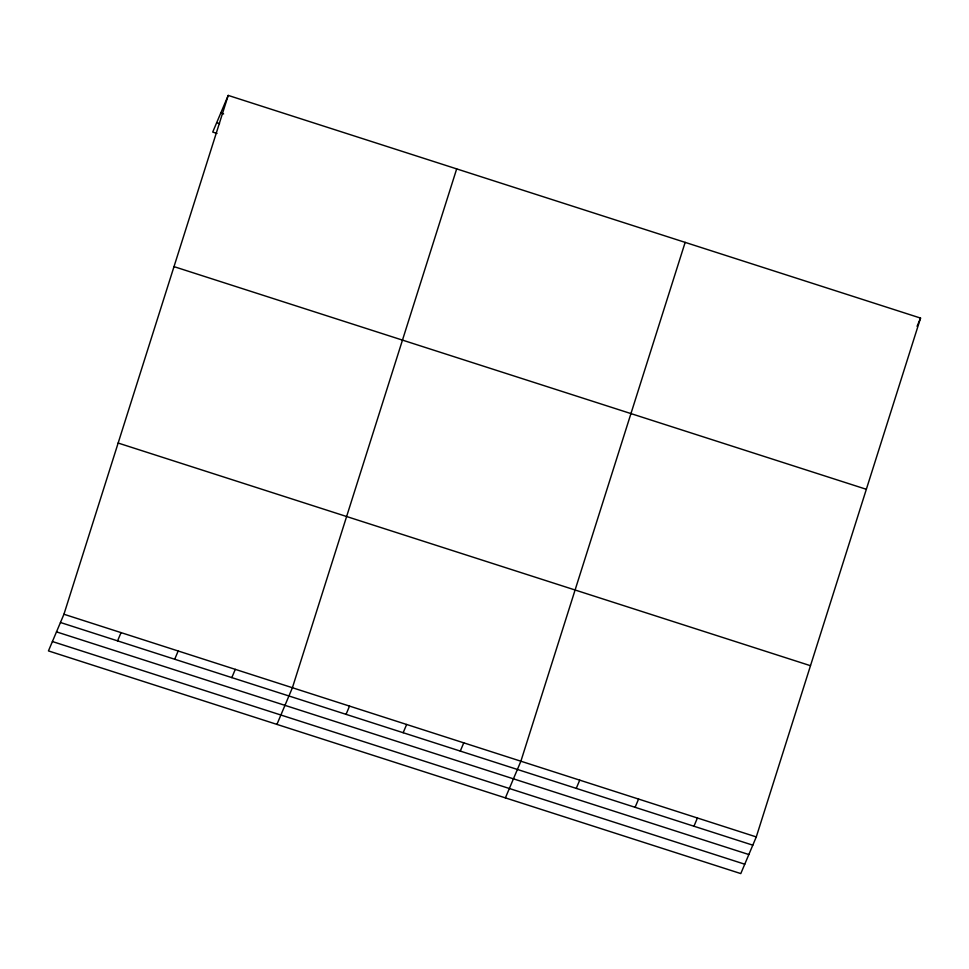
<?xml version="1.0" encoding="UTF-8"?>
<svg xmlns="http://www.w3.org/2000/svg" width="969" height="969" viewBox="0 0 969 969"><rect width="100%" height="100%" fill="white"/><g stroke="black" fill="none" stroke-linecap="round" stroke-linejoin="round"><path stroke-width="1.45" d="M63.942 614.249L228.212 95.41L920.55 318.086L756.28 836.925L740.788 873.59L48.45 650.914L63.942 614.249L756.28 836.925M456.678 168.897L292.408 687.736L276.928 724.4M685.156 242.371L520.886 761.21L505.394 797.875M228.212 95.41L212.72 132.075L217.008 133.456M117.576 640.86L121.052 632.624M174.699 659.235L178.175 650.998M231.809 677.61L235.297 669.361M346.054 714.347L349.53 706.098M403.165 732.709L406.653 724.473M460.287 751.084L463.763 742.848M576.252 788.378L579.728 780.142M635.107 807.31L638.583 799.062M693.949 826.23L697.426 817.993M917.074 326.323L920.55 318.086M220.762 113.034L223.621 113.954M216.681 122.7L219.539 123.62M173.996 266.632L866.347 489.297M118.145 443.039L810.484 665.703M60.453 622.498L752.804 845.162M56.493 631.873L748.843 854.537M52.411 641.539L744.749 864.203"/></g></svg>
